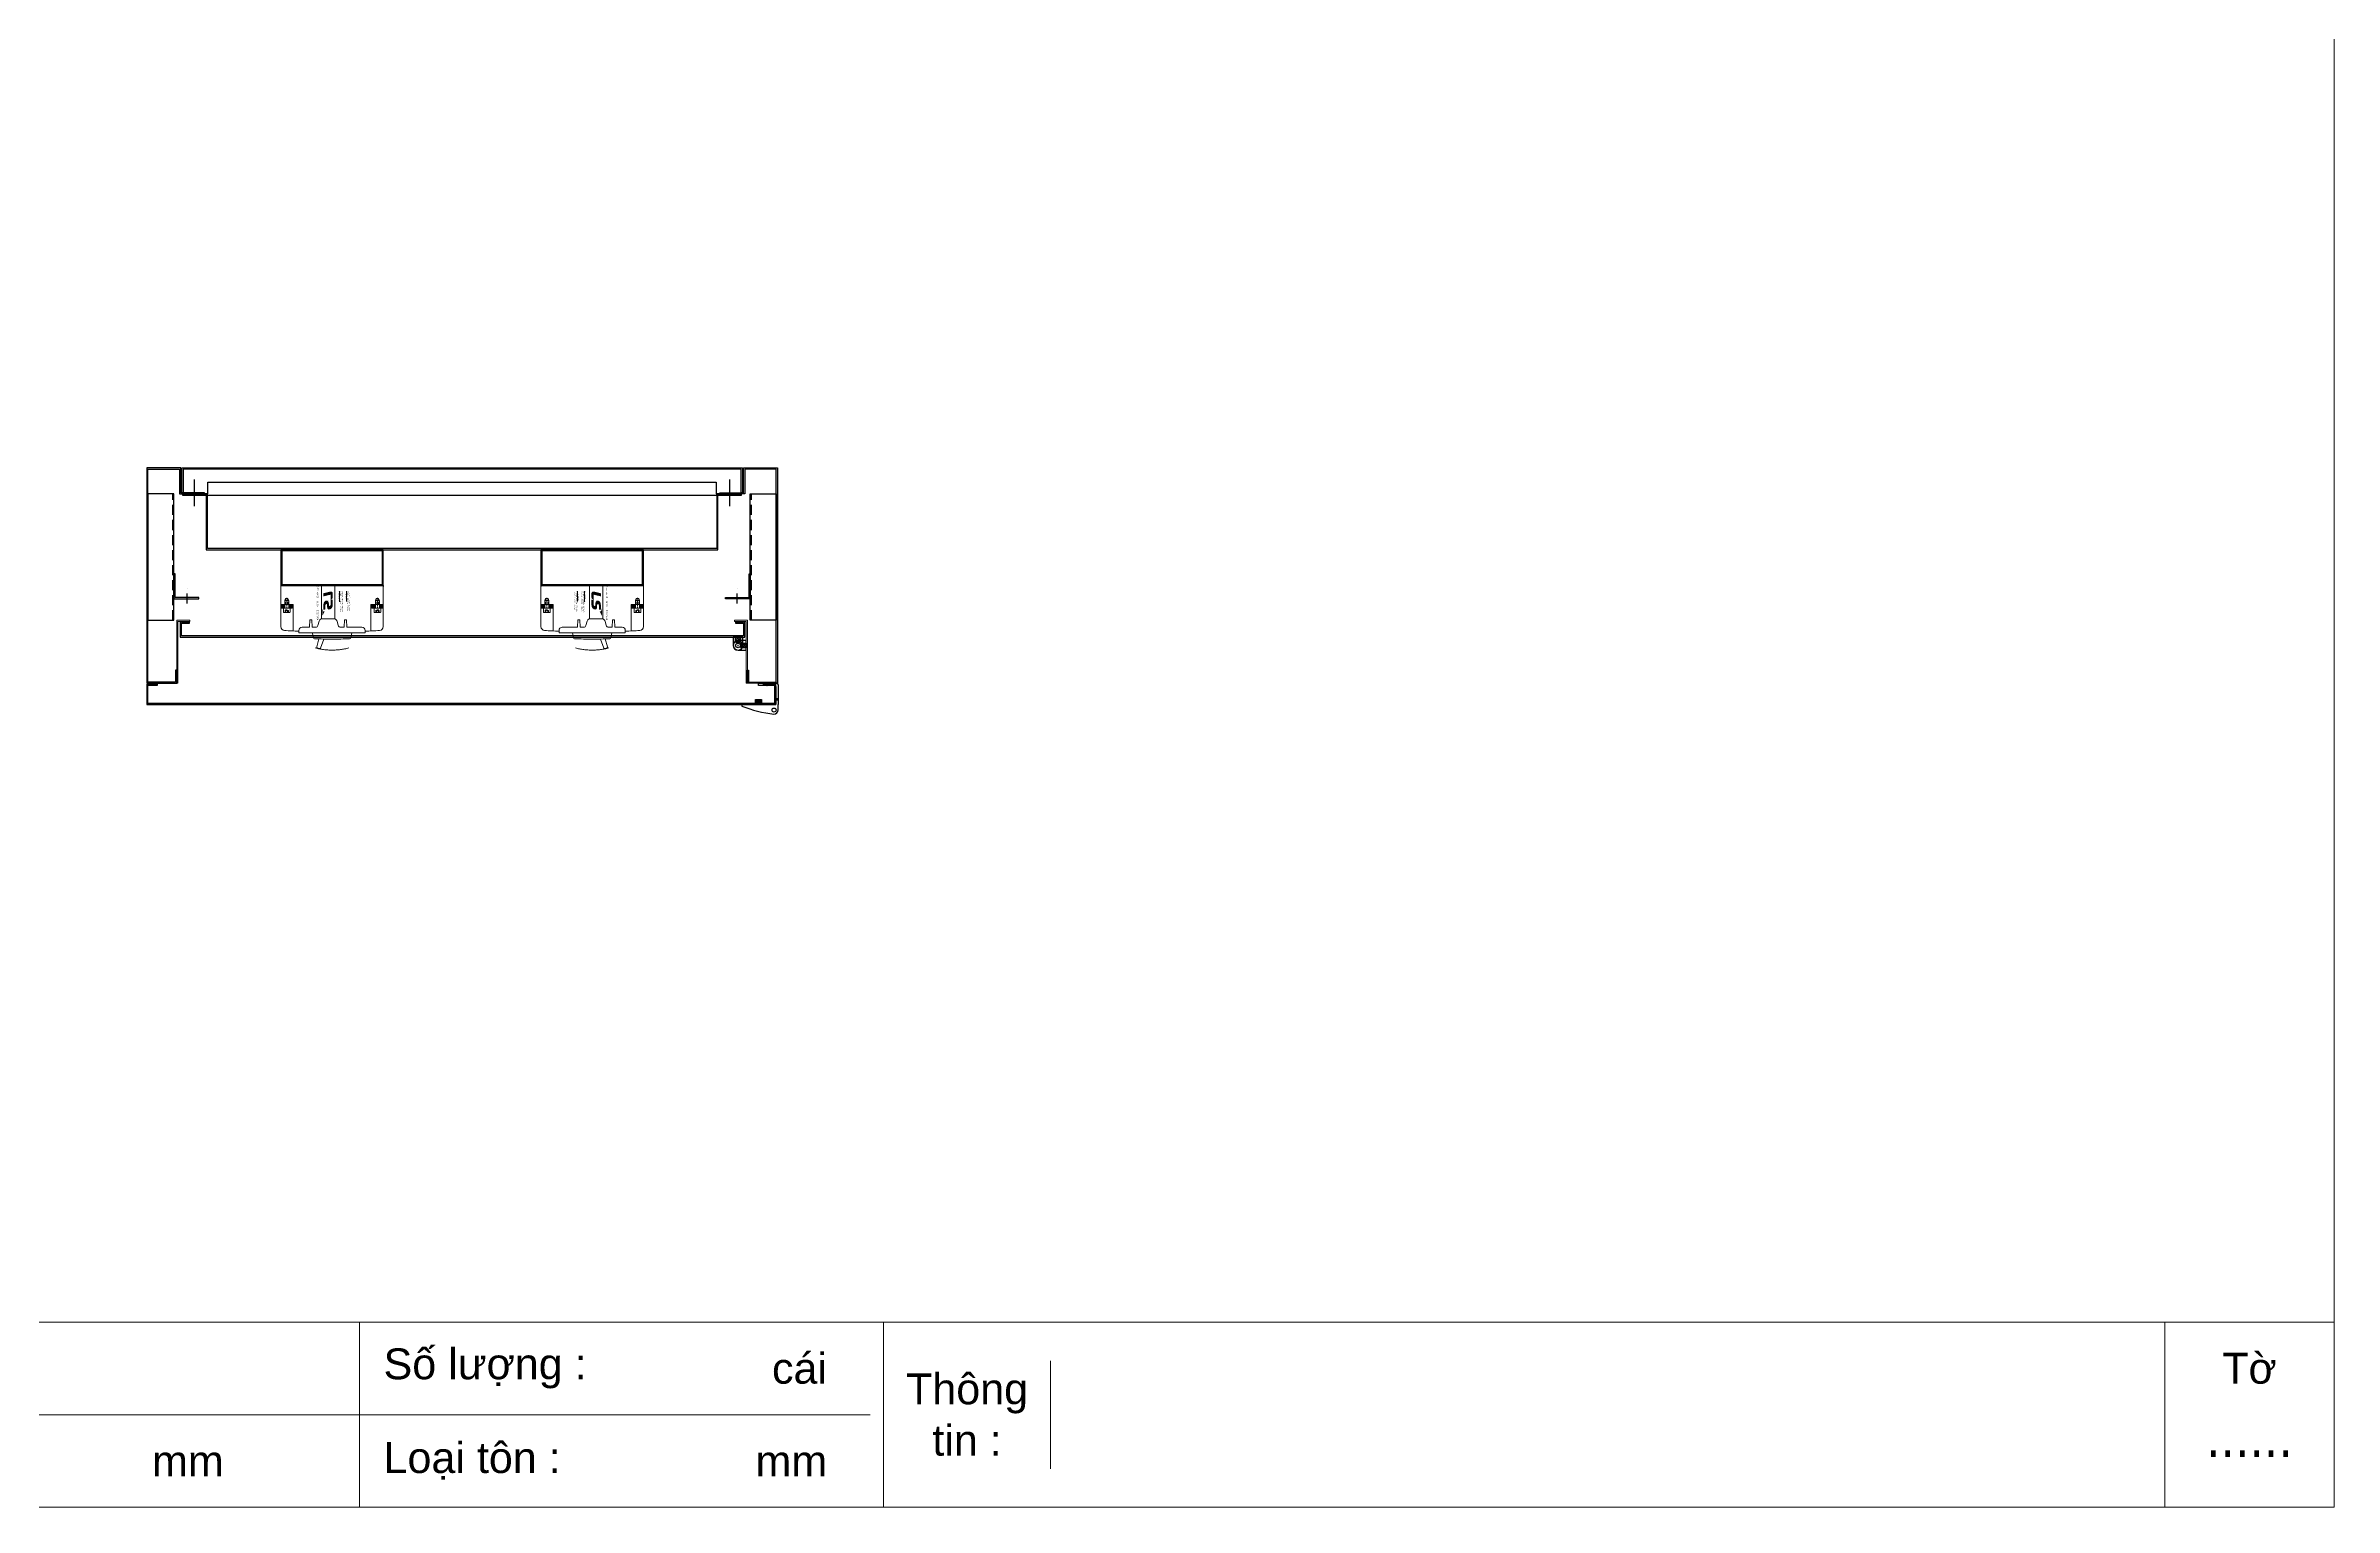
# Model space of a CAD drawing. Header units: millimetres. Extents: x 0 to 5806, y 0 to 4105.
# Drawn here: x 2903 to 5806, y 0 to 1853 of the extents above; entities that cross this region are included whole.
import ezdxf
from ezdxf.enums import TextEntityAlignment as Align

# ---------------------------------------------------------------- set-up
doc = ezdxf.new("R2010")
doc.units = ezdxf.units.MM
for name, pattern in [('CENTER', [2, 1.25, -0.25, 0.25, -0.25]), ('HIDDEN', [9.525, 6.35, -3.175]), ('HIDDEN2', [4.7625, 3.175, -1.5875]), ('HIDDENX2', [19.05, 12.7, -6.35])]:
    doc.linetypes.add(name, pattern=pattern)
for name, color, linetype, lineweight in [('0 TĂNG CỨNG', 7, 'Continuous', 15), ('hw_Auxiliary', 2, 'Continuous', 13), ('hw_Center', 4, 'CENTER', 9)]:
    doc.layers.add(name, color=color, linetype=linetype, lineweight=lineweight)
doc.styles.add('Arial', font='arial.ttf')
doc.styles.add('Tahoma (Input Text)', font='tahoma.ttf')
doc.styles.add('WD_IEC', font='isocp2.shx')

# ---------------------------------------------------------------- blocks, each defined once
blk = doc.blocks.new('HL044-1.3-B')
h = blk.add_hatch()
h.set_pattern_fill('ANSI31', color=1, scale=0.3, style=0)
h.set_pattern_definition([(45, (-80982.31925, -42991.2648), (-0.673519209, 0.673519209), [])])
h.paths.add_polyline_path([(-15.5, 27), (-15.5, 24), (-9.5, 24), (-9.5, 27)])
at = {"color": 1}
for p, q in [((0, 0), (-43, 0)), ((-43, 0), (-43, -2)), ((-25, 6.5), (-25, 0)), ((-25, 6.5), (-19, 5.9)), ((-25, 5.5), (-19, 4.9)), ((-25, 4.5), (-19, 3.9)), ((-25, 3.5), (-19, 2.9)), ((-25, 2.5), (-19, 1.9)), ((-25, 1.5), (-19, 0.9)), ((-25, 0.5), (-19.7, 0)), ((-22, 24), (-22, 27)), ((-22, 27), (1, 27)), ((-1, 24), (-22, 24)), ((-19, 6.5), (-19, 0)), ((-15.5, 24), (-15.5, 27)), ((-9.5, 24), (-9.5, 27)), ((0, 23), (0, 0)), ((0, 7.5), (3, 7.5)), ((0, 6), (3, 6)), ((3, 25), (3, 0)), ((3, -6.5), (3, 0))]:
    blk.add_line(p, q, dxfattribs=at)
blk.add_lwpolyline([(-26, 6.5), (-18, 6.5), (-18, 0), (-26, 0)], close=True, dxfattribs=at)
blk.add_circle((-2.3, -7), 2.55, dxfattribs=at)
for centre, radius, start, end in [((-1, 23), 1, 0, 90), ((1, 25), 2, 0, 90), ((15.4, 147.7), 160.7, 248.6705, 263.5901), ((-2.5, -6.5), 5.5, 270, 0)]:
    blk.add_arc(centre, radius, start, end, dxfattribs=at)
blk = doc.blocks.new('BL012')
at = {"layer": '0 TĂNG CỨNG'}
h = blk.add_hatch(dxfattribs=at)
h.set_pattern_fill('ANSI31', color=2, scale=0.5, angle=90, style=0)
h.set_pattern_definition([(135, (23302.7808, 85186.7055), (1.122532015, 1.122532015), [])])
edge = h.paths.add_edge_path()
edge.add_line((-3, 0), (-3, 6))
edge.add_arc((-2, 6), 1, 90, 180, ccw=False)
edge.add_line((-2, 7), (2, 7))
edge.add_arc((2, 6), 1, 0, 90, ccw=False)
edge.add_line((3, 6), (3, 0))
edge.add_line((3, 0), (-3, 0))
at = {"color": 8}
for p, q in [((-0.7, 10.5), (0.7, 10.5)), ((0, 11.2), (0, 9.7))]:
    blk.add_line(p, q, dxfattribs=at)
at = {"color": 1}
blk.add_lwpolyline([(-6, 10.5), (-6, 0), (6, 0), (6, 10.5)], dxfattribs=at)
at = {"color": 2}
blk.add_lwpolyline([(-3, 0), (-3, 6, -0.414214), (-2, 7), (2, 7, -0.414214), (3, 6), (3, 0)], format="xyb", close=True, dxfattribs=at)
at = {"color": 1}
blk.add_circle((0, 10.5), 3, dxfattribs=at)
blk.add_circle((0, 10.5), 3, dxfattribs=at)
for start, end in [(0, 180), (300, 240)]:
    blk.add_arc((0, 10.5), 6, start, end, dxfattribs=at)
blk = doc.blocks.new('KHUNG KT1')
at = {"color": 7}
for p, q in [((7128, -4752), (0, -4752)), ((4052.8, -4752), (4052.8, -5040)), ((4868.8, -4752), (4868.8, -5040)), ((6864, -4752), (6864, -5040)), ((5128.7, -4812), (5128.7, -4980)), ((4848, -4896), (0, -4896))]:
    blk.add_line(p, q, dxfattribs=at)
blk.add_lwpolyline([(0, 0), (7128, 0), (7128, -5040), (0, -5040)], close=True, dxfattribs=at)
at = {"color": 2, "char_height": 48, "style": 'Arial'}
for s, insert, width, attachment_point in [('  Số lượng :', (4052.8, -4824), 2202.321, 4), ('cái', (4695, -4824), 2202.321, 4), ('Tờ', (6996, -4824), 264, 5), ('Thông\\Ptin :', (4998.8, -4896), 259.945, 5), ('  Loại tôn :', (4052.8, -4968), 2202.321, 4), ('mm', (3729.5, -4968), 2202.321, 4), ('mm', (4669.3, -4968), 2202.321, 4)]:
    blk.add_mtext(s, dxfattribs=dict(at, insert=insert, width=width, attachment_point=attachment_point))
at = {"color": 1, "style": 'Tahoma (Input Text)', "flags": 8}
for tag, p in [('#01', (328.9, -4851.1)), ('#03', (1514.7, -4846.3)), ('#05', (2819, -4851.1)), ('#07', (4424, -4851.1)), ('#09', (5172.9, -4851.1)), ('#02', (189.8, -4995.1)), ('#04', (1755.3, -4995.1)), ('#06', (2727.8, -4995.1)), ('#08', (4382.7, -4995.1)), ('#10', (5172.9, -4995.1))]:
    blk.add_attdef(tag, p, '', height=60, dxfattribs=at)
blk.add_attdef('#11', text='', height=60, dxfattribs=at).set_placement((6996, -4961.6), align=Align.CENTER)
at = {"layer": '0 TĂNG CỨNG', "color": 1, "style": 'Arial'}
blk.add_attdef('#12', (852.8, -4987.6), '', height=60, dxfattribs=at)
blk = doc.blocks.new('*U12999')
at = {"linetype": 'HIDDEN2'}
for p, q in [((-5.3, 2.1), (-2.7, 2.1)), ((-5.3, 1.1), (-3.1, 1.1)), ((5, 1.5), (12.3, 1.5)), ((-5.3, -1.1), (-3.1, -1.1)), ((-5.3, -2.1), (-2.7, -2.1)), ((5, -1.5), (12.3, -1.5))]:
    blk.add_line(p, q, dxfattribs=at)
for p, q in [((0, 4.2), (0, -4.2)), ((10, 2.5), (0, 2.5)), ((5, 2.5), (5, -2.5)), ((12.3, 1.5), (10, 2.5)), ((10, 2.5), (10, -2.5)), ((12.3, -1.5), (12.3, 1.5)), ((0, -2.5), (10, -2.5)), ((10, -2.5), (12.3, -1.5))]:
    blk.add_line(p, q)
blk.add_lwpolyline([(0, 4.2), (-4.8, 4.2, 0.414214), (-5.3, 3.7), (-5.3, -3.7, 0.414214), (-4.8, -4.2), (0, -4.2)], format="xyb")
for centre, radius, start, end in [((-4.4, 2.3), 1.77, 317.7354, 355.8315), ((-3.8, 0), 1.28, 304.1139, 55.8861), ((-4.6, 0), 2.86, 311.9186, 48.0814), ((-4.2, -2.1), 1.52, 0.8932, 45.5398)]:
    blk.add_arc(centre, radius, start, end, dxfattribs=at)
at = {"layer": 'hw_Center', "ltscale": 2}
blk.add_line((0, 0), (13.3, 0), dxfattribs=at)
blk = doc.blocks.new('*U10959')
h = blk.add_hatch(color=152)
edge = h.paths.add_edge_path()
edge.add_spline(control_points=[(8.564, 2.4685), (8.9563, 2.4685), (9.1808, 2.3695), (9.1808, 2.1071), (9.1808, 1.9364), (9.0647, 1.7112), (8.9598, 1.6289), (8.7187, 1.4434), (8.5071, 1.4239), (7.3804, 1.4239), (7.3804, 1.4239), (1.9845, 1.4239), (1.9845, 1.4239), (1.9845, 1.4239), (3.0765, 6), (3.0765, 6), (3.0765, 6), (1.2699, 6), (1.2699, 6), (1.1455, 6), (1.099, 5.9656), (1.0613, 5.8181), (1.0613, 5.8181), (0.0442, 1.6058), (0.0442, 1.6058), (-0.1471, 0.7691), (0.2857, 0), (1.2486, 0), (2.2111, 0), (2.7619, 0), (3.5799, 0), (4.1541, 0), (4.8861, 0.4936), (5.2879, 1.0618), (5.3385, 1.1329), (5.4271, 1.146), (5.3916, 0.9943), (5.3208, 0.6944), (5.236, 0.3324), (5.2144, 0.2429), (5.1738, 0.067), (5.266, 0), (5.3495, 0), (5.3495, 0), (7.4326, 0), (8.0953, 0), (10.4251, 0), (11.3139, 1.1151), (11.4147, 2.4436), (11.4656, 3.1179), (10.9845, 3.6322), (9.6483, 3.6322), (9.6483, 3.6322), (8.9865, 3.6322), (8.6221, 3.6322), (8.2547, 3.6322), (7.8802, 3.7638), (7.8802, 4.0914), (7.8802, 4.4268), (8.308, 4.7296), (8.8585, 4.7296), (8.8585, 4.7296), (11.3596, 4.7296), (11.3596, 4.7296), (11.3596, 4.7296), (11.5587, 5.5206), (11.6019, 5.7037), (11.6558, 5.9342), (11.5877, 6), (11.4182, 6), (11.4182, 6), (8.3288, 6), (8.3288, 6), (6.5328, 6), (5.7269, 4.8013), (5.7269, 3.9445), (5.7269, 3.0871), (6.4178, 2.4697), (8.1984, 2.4697), (8.1984, 2.4697), (8.564, 2.4685), (8.564, 2.4685)], knot_values=[0, 0, 0, 0, 1, 1, 1, 2, 2, 2, 3, 3, 3, 4, 4, 4, 5, 5, 5, 6, 6, 6, 7, 7, 7, 8, 8, 8, 9, 9, 9, 10, 10, 10, 11, 11, 11, 12, 12, 12, 13, 13, 13, 14, 14, 14, 15, 15, 15, 16, 16, 16, 17, 17, 17, 18, 18, 18, 19, 19, 19, 20, 20, 20, 21, 21, 21, 22, 22, 22, 23, 23, 23, 24, 24, 24, 25, 25, 25, 26, 26, 26, 27, 27, 27, 27], degree=3, periodic=0)
h = blk.add_hatch(color=10)
edge = h.paths.add_edge_path()
edge.add_spline(control_points=[(10.5597, 6.7227), (10.5597, 6.7227), (15.5292, 6.7227), (15.5292, 6.7227), (15.5292, 6.7227), (12.5227, 5.194), (12.5227, 5.194), (12.5227, 5.194), (12.6282, 5.6846), (12.6608, 5.831), (12.6957, 5.9856), (12.6412, 6.0887), (12.451, 6.1474), (12.2549, 6.2072), (10.5597, 6.7227), (10.5597, 6.7227)], knot_values=[0, 0, 0, 0, 1, 1, 1, 2, 2, 2, 3, 3, 3, 4, 4, 4, 5, 5, 5, 5], degree=3, periodic=0)
at = {"layer": 'Defpoints', "color": 2, "linetype": 'ByBlock', "lineweight": 9}
blk.add_line((5.7544, 3), (5.7544, 3), dxfattribs=at)
blk = doc.blocks.new('*U10957')
at = {"linetype": 'ByBlock', "lineweight": 9}
h = blk.add_hatch(color=10, dxfattribs=at)
h.paths.add_polyline_path([(29, 50.5), (29, 54.7), (24, 54.7), (24, 50.5)])
h.paths.add_polyline_path([(29, 65), (24, 65), (24, 60.2), (29, 60.2)])
h = blk.add_hatch(color=10, dxfattribs=at)
h.paths.add_polyline_path([(24, -50.5), (24, -54.7), (29, -54.7), (29, -50.5)])
h.paths.add_polyline_path([(29, -60.2), (24, -60.2), (24, -65), (29, -65)])
at = {"color": 112, "linetype": 'ByBlock', "lineweight": 9}
blk.add_line((60, 25), (60, -25), dxfattribs=at)
at = {"color": 150, "linetype": 'ByBlock', "lineweight": 9}
blk.add_line((64, 24.2), (64, -24.2), dxfattribs=at)
at = {"linetype": 'ByBlock', "lineweight": 18, "ltscale": 15}
blk.add_lwpolyline([(58, -42, -0.004581), (57.1, -60.3, -0.396649), (52.1, -65), (0, -65), (0, 65), (52.1, 65, -0.396649), (57.1, 60.3, -0.004581), (58, 42)], format="xyb", dxfattribs=at)
at = {"color": 10, "linetype": 'ByBlock', "lineweight": 9}
for points in [[(24, 65), (24, 49.3), (57.7, 49.3)], [(24, -65), (24, -49.3), (57.7, -49.3)]]:
    blk.add_lwpolyline(points, dxfattribs=at)
for points in [[(29, 65), (24, 65), (24, 50.5), (29, 50.5)], [(29, 60.2), (24, 60.2), (24, 54.7), (29, 54.7)], [(29, -65), (24, -65), (24, -50.5), (29, -50.5)], [(29, -60.2), (24, -60.2), (24, -54.7), (29, -54.7)]]:
    blk.add_lwpolyline(points, close=True, dxfattribs=at)
at = {"color": 0, "linetype": 'ByBlock', "lineweight": 18}
blk.add_lwpolyline([(53, 24.8, 0.401491), (52.5, 25.3), (44, 25.7, -0.401491), (43.5, 26.2), (43.5, 27.8, -0.401491), (44, 28.3), (52.5, 28.7, 0.401491), (53, 29.2), (53, 38, -0.414214), (57, 42), (60, 42), (60, 25), (64, 24.2), (66.4, 23.7, -0.347339), (67.6, 22.3, -0.009301), (68, 0, -0.009301), (67.6, -22.3, -0.347339), (66.4, -23.7), (64, -24.2), (60, -25), (60, -42), (57, -42, -0.414214), (53, -38), (53, -19.2, 0.401491), (52.5, -18.7), (44, -18.3, -0.401491), (43.5, -17.8), (43.5, -16.2, -0.401491), (44, -15.7), (52.5, -15.3, 0.401491), (53, -14.8), (53, -10.8, 0.339454), (50.8, -7.9), (45.4, -6.4, -0.275977), (42.5, -3.5), (42.5, 5), (42.5, 13.5, -0.275977), (45.4, 16.4), (50.8, 17.9, 0.339454), (53, 20.8)], format="xyb", close=True, dxfattribs=at)
at = {"linetype": 'ByBlock', "lineweight": 18, "ltscale": 15}
blk.add_lwpolyline([(42.5, -3.5), (0, -3.5), (0, 13.5), (42.5, 13.5)], close=True, dxfattribs=at)
at = {"color": 0, "linetype": 'ByBlock', "lineweight": 18}
blk.add_lwpolyline([(67.8, 16.6), (77.9, 19.5, -0.404213), (79.1, 18.9, 0.00016), (79.1, 18.9), (80.1, 16, -0.404341), (79.5, 14.7, 0.000271), (79.5, 14.7), (67.9, 10.5)], format="xyb", dxfattribs=at)
at = {"layer": 'Defpoints', "color": 8, "linetype": 'HIDDEN', "lineweight": 9, "ltscale": 10}
blk.add_arc((0, 0), 82, 345, 15, dxfattribs=at)
at = {"color": 0, "linetype": 'ByBlock', "lineweight": 9, "xscale": 2, "yscale": 2, "zscale": 2}
blk.add_blockref('*U10959', (7.7, -1), dxfattribs=at)
at = {"layer": 'hw_Auxiliary', "color": 0, "linetype": 'ByBlock', "lineweight": 9, "rotation": 180}
blk.add_blockref('*U12999', (29, 57.5), dxfattribs=at)
at = {"layer": 'hw_Auxiliary', "color": 0, "linetype": 'ByBlock', "lineweight": 9, "xscale": -1}
blk.add_blockref('*U12999', (29, -57.5), dxfattribs=at)
at = {"color": 8, "linetype": 'ByBlock', "lineweight": 9, "style": 'WD_IEC'}
blk.add_text('Size: Wm25 - H130 - D82/Dc60', height=2, dxfattribs=at).set_placement((22.3, 18.5), align=Align.MIDDLE_CENTER)
at = {"layer": 'Defpoints', "color": 8, "linetype": 'ByBlock', "lineweight": 9, "style": 'WD_IEC'}
for s, p in [('%%UMCCB Series:', (7.3, -8.5)), ('ABN50c, ABN60c, ABN100c', (7.3, -10.7)), ('ABS30c, ABS50c, ABS60c', (7.3, -13)), ('%%UELCB Series:', (7.3, -17.5)), ('EBN50c, EBN60c, EBN100c', (7.3, -19.7)), ('EBS30c, EBS50c, EBS60c', (7.3, -22))]:
    blk.add_text(s, height=1.5, dxfattribs=at).set_placement(p, align=Align.MIDDLE_LEFT)

msp = doc.modelspace()

# ---------------------------------------------------------------- linework, layer by layer
at = {"color": 2}
for p, q in [((3091.8, 1269.4), (3091.8, 1302.9)), ((3770.8, 1269.4), (3770.8, 1302.9))]:
    msp.add_line(p, q, dxfattribs=at)
at = {"color": 2, "linetype": 'HIDDENX2'}
for p, q in [((3082.3, 1145.7), (3082.3, 1165)), ((3780.3, 1145.7), (3780.3, 1165))]:
    msp.add_line(p, q, dxfattribs=at)
at = {"color": 46}
for p, q in [((3331.3, 1168.7), (3331.3, 1167.5)), ((3531.3, 1168.7), (3531.3, 1167.5))]:
    msp.add_line(p, q, dxfattribs=at)
at = {"color": 7}
for points in [[(3067.8, 1061.2), (3067.8, 1046.2), (3032.8, 1046.2), (3032.8, 1316.2), (3072.8, 1316.2), (3072.8, 1284.7), (3104.3, 1284.7), (3104.3, 1286.2), (3074.3, 1286.2), (3074.3, 1317.7), (3031.3, 1317.7), (3031.3, 1044.7), (3069.3, 1044.7), (3069.3, 1061.2)], [(3785.3, 1286.2), (3785.3, 1316.2), (3077.3, 1316.2), (3077.3, 1286.2), (3075.8, 1286.2), (3075.8, 1317.7), (3786.8, 1317.7), (3786.8, 1286.2)], [(3794.8, 1061.2), (3794.8, 1046.2), (3829.8, 1046.2), (3829.8, 1316.2), (3789.8, 1316.2), (3789.8, 1284.7), (3758.3, 1284.7), (3758.3, 1286.2), (3788.3, 1286.2), (3788.3, 1317.7), (3831.3, 1317.7), (3831.3, 1044.7), (3793.3, 1044.7), (3793.3, 1061.2)], [(3067.3, 1183.4), (3065.8, 1183.4), (3065.8, 1151.9), (3097.3, 1151.9), (3097.3, 1153.4), (3067.3, 1153.4), (3067.3, 1181.9), (3067.3, 1181.9)], [(3795.3, 1183.4), (3796.8, 1183.4), (3796.8, 1151.9), (3765.3, 1151.9), (3765.3, 1153.4), (3795.3, 1153.4), (3795.3, 1181.9), (3795.3, 1181.9)], [(3815.8, 1042.2), (3827.8, 1042.2), (3827.8, 1019.2), (3032.8, 1019.2), (3032.8, 1042.2), (3044.8, 1042.2), (3044.8, 1043.7), (3031.3, 1043.7), (3031.3, 1017.7), (3829.3, 1017.7), (3829.3, 1043.7), (3815.8, 1043.7)]]:
    msp.add_lwpolyline(points, close=True, dxfattribs=at)
at = {"color": 8}
for points in [[(3032.8, 1124.7), (3065.8, 1124.7), (3065.8, 1284.7), (3032.8, 1284.7)], [(3785.8, 1284.7), (3754.3, 1284.7), (3754.3, 1215.5), (3108.3, 1215.5), (3108.3, 1284.7), (3076.8, 1284.7), (3076.8, 1283.2), (3106.8, 1283.2), (3106.8, 1214), (3755.8, 1214), (3755.8, 1283.2), (3785.8, 1283.2)], [(3829.8, 1124.7), (3796.8, 1124.7), (3796.8, 1284.7), (3829.8, 1284.7)], [(3331.3, 1214), (3201.3, 1214), (3201.3, 1168.7), (3331.3, 1168.7)], [(3330.1, 1212.8), (3202.5, 1212.8), (3202.5, 1169.9), (3330.1, 1169.9)], [(3661.3, 1214), (3531.3, 1214), (3531.3, 1168.7), (3661.3, 1168.7)], [(3660.1, 1212.8), (3532.5, 1212.8), (3532.5, 1169.9), (3660.1, 1169.9)]]:
    msp.add_lwpolyline(points, close=True, dxfattribs=at)
at = {"color": 8, "linetype": 'HIDDENX2'}
for points in [[(3032.8, 1124.7), (3064.3, 1124.7), (3064.3, 1284.7), (3032.8, 1284.7)], [(3829.8, 1124.7), (3798.3, 1124.7), (3798.3, 1284.7), (3829.8, 1284.7)]]:
    msp.add_lwpolyline(points, close=True, dxfattribs=at)
at = {"color": 8}
msp.add_lwpolyline([(3753.8, 1284.7), (3784.8, 1284.7), (3784.8, 1282.7), (3077.8, 1282.7), (3077.8, 1284.7), (3108.8, 1284.7), (3108.8, 1299.7), (3753.8, 1299.7), (3753.8, 1284.7)], dxfattribs=at)
at = {"color": 6}
msp.add_lwpolyline([(3778.3, 1120.7), (3788.3, 1120.7), (3788.3, 1104.7), (3075.3, 1104.7), (3075.3, 1120.7), (3085.3, 1120.7), (3085.3, 1122.2), (3073.8, 1122.2), (3073.8, 1103.2), (3789.8, 1103.2), (3789.8, 1122.2), (3778.3, 1122.2)], close=True, dxfattribs=at)
at = {"layer": '0 TĂNG CỨNG', "color": 3}
for points in [[(3085.8, 1124.7), (3069.3, 1124.7), (3069.3, 1044.7), (3070.8, 1044.7), (3070.8, 1123.2), (3085.8, 1123.2)], [(3776.8, 1124.7), (3793.3, 1124.7), (3793.3, 1044.7), (3791.8, 1044.7), (3791.8, 1123.2), (3776.8, 1123.2)]]:
    msp.add_lwpolyline(points, close=True, dxfattribs=at)

# ---------------------------------------------------------------- block references
at = {"color": 0, "linetype": 'ByBlock', "lineweight": 9, "xscale": -1, "rotation": 90}
msp.add_blockref('*U10957', (3266.3, 1168.7), dxfattribs=at)
at = {"color": 0, "linetype": 'ByBlock', "lineweight": 9, "rotation": 270}
msp.add_blockref('*U10957', (3596.3, 1168.7), dxfattribs=at)
at = {"color": 8}
for p, rotation in [((3781.3, 1103.2), 180), ((3791.8, 1092.7), 90)]:
    msp.add_blockref('BL012', p, dxfattribs=dict(at, rotation=rotation))
at = {"color": 7}
msp.add_blockref('HL044-1.3-B', (3829.3, 1017.7), dxfattribs=at)
at = {"layer": '0 TĂNG CỨNG', "color": 1}
ref = msp.add_blockref('KHUNG KT1', (0, 4105.4), dxfattribs=dict(at, xscale=0.8145720000029542, yscale=0.8145720000029542, zscale=0.8145720000029542))
ref.add_attrib('#11', '......', dxfattribs={"layer": '0', "color": 1, "height": 48.87, "style": 'Tahoma (Input Text)'}).set_placement((5698.7, 63.8), align=Align.CENTER)

doc.saveas('drawing.dxf')
